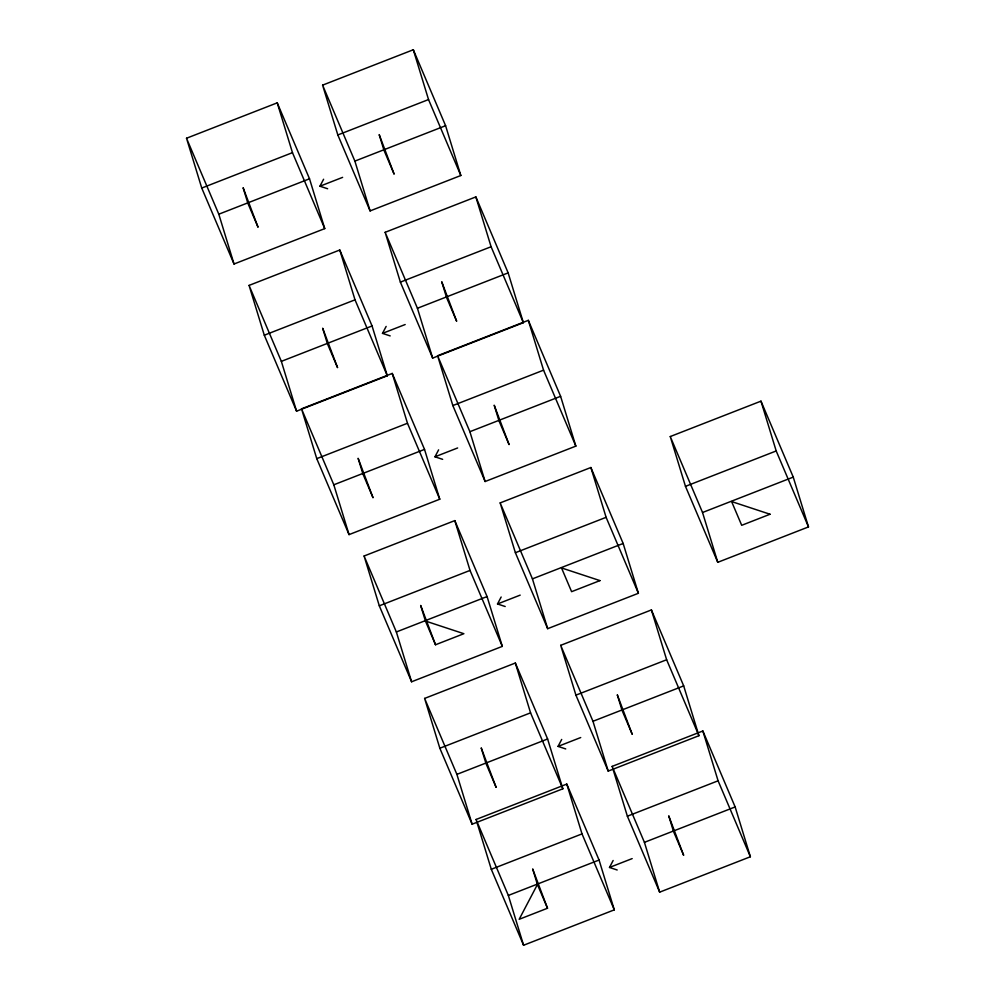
<?xml version="1.0" encoding="UTF-8"?>
<svg xmlns="http://www.w3.org/2000/svg" width="995" height="995" viewBox="0 0 995 995"><rect width="100%" height="100%" fill="white"/><g stroke="black" fill="none" stroke-linecap="round" stroke-linejoin="round"><path stroke-width="1.49" d="M327.629 188.751L319.942 186.214L323.599 179.249M390.189 335.912L382.49 333.375L386.147 326.422M442.651 459.342L434.964 456.804L438.608 449.852M505.199 606.515L497.512 603.977L501.157 597.012M565.732 748.936L558.046 746.399L561.69 739.434M537.424 884.505L519.166 919.305L547.511 908.236L532.661 868.946L537.424 884.505L547.511 908.236M617.186 869.991L609.5 867.453L613.144 860.488M186.513 138.243L277.232 102.846L309.52 178.801L324.743 228.614L234.024 264.011L201.749 188.055L186.513 138.243L218.8 214.199L234.024 264.011M322.591 85.147L413.311 49.75L445.598 125.706L460.822 175.518L370.103 210.915L337.827 134.959L322.591 85.147L354.879 161.103L370.103 210.915M201.749 188.055L292.468 152.658L277.232 102.846M337.827 134.959L428.534 99.562L413.311 49.75M218.8 214.199L309.52 178.801M354.879 161.103L445.598 125.706M319.942 186.214L342.628 177.359M249.061 285.403L339.78 250.006L372.068 325.962L387.304 375.787L296.585 411.184L264.297 335.215L249.061 285.403L281.349 361.359L296.585 411.184M385.14 232.308L475.859 196.91L508.146 272.879L523.37 322.691L432.663 358.088L400.376 282.132L385.14 232.308L417.427 308.263L432.663 358.088M264.297 335.215L355.016 299.831L339.78 250.006M400.376 282.132L491.095 246.735L475.859 196.91M281.349 361.359L372.068 325.962M417.427 308.263L508.146 272.879M382.49 333.375L405.176 324.532M301.522 408.833L392.241 373.436L424.529 449.392L439.765 499.216L349.046 534.613L316.758 458.645L301.522 408.833L333.81 484.789L349.046 534.613M437.601 355.737L528.32 320.34L560.608 396.308L575.844 446.121L485.125 481.518L452.837 405.562L437.601 355.737L469.889 431.693L485.125 481.518M316.758 458.645L407.477 423.261L392.241 373.436M452.837 405.562L543.556 370.165L528.32 320.34M333.81 484.789L424.529 449.392M469.889 431.693L560.608 396.308M434.964 456.804L457.638 447.961M364.083 556.006L454.802 520.609L487.077 596.565L502.313 646.377L411.594 681.774L379.306 605.818L364.083 556.006L396.358 631.962L411.594 681.774M500.162 502.91L590.868 467.513L623.156 543.469L638.392 593.281L547.673 628.678L515.385 552.722L500.162 502.91L532.437 578.866L547.673 628.678M670.257 436.544L760.976 401.147L793.251 477.103L808.487 526.915L717.768 562.312L685.48 486.356L670.257 436.544L702.532 512.5L717.768 562.312M379.306 605.818L470.026 570.421L454.802 520.609M515.385 552.722L606.104 517.325L590.868 467.513M685.48 486.356L776.199 450.959L760.976 401.147M396.358 631.962L487.077 596.565M532.437 578.866L623.156 543.469M702.532 512.5L793.251 477.103M497.512 603.977L520.186 595.122M435.524 644.76L463.869 633.703L425.437 621.029L420.674 605.457L435.524 644.76L425.437 621.029M424.616 698.415L515.335 663.031L547.611 738.986L562.847 788.799L472.127 824.196L439.84 748.24L424.616 698.415L456.892 774.371L472.127 824.196M560.695 645.332L651.402 609.935L683.689 685.891L698.925 735.703L608.206 771.1L575.918 695.144L560.695 645.332L592.97 721.288L608.206 771.1M439.84 748.24L530.559 712.843L515.335 663.031M575.918 695.144L666.638 659.747L651.402 609.935M456.892 774.371L547.611 738.986M592.97 721.288L683.689 685.891M558.046 746.399L580.719 737.544M476.07 819.482L566.789 784.085L599.065 860.041L614.301 909.853L523.581 945.25L491.294 869.294L476.07 819.482L508.346 895.438L523.581 945.25M612.149 766.386L702.856 730.989L735.143 806.945L750.379 856.757L659.66 892.154L627.372 816.198L612.149 766.386L644.424 842.342L659.66 892.154M491.294 869.294L582.013 833.897L566.789 784.085M627.372 816.198L718.091 780.801L702.856 730.989M508.346 895.438L599.065 860.041M644.424 842.342L735.143 806.945M609.5 867.453L632.173 858.598M776.199 450.959L808.487 526.915M428.534 99.562L460.822 175.518M491.095 246.735L523.37 322.691M543.556 370.165L575.844 446.121M606.104 517.325L638.392 593.281M666.638 659.747L698.925 735.703M718.091 780.801L750.379 856.757M292.468 152.658L324.743 228.614M355.016 299.831L387.304 375.787M407.477 423.261L439.765 499.216M470.026 570.421L502.313 646.377M530.559 712.843L562.847 788.799M582.013 833.897L614.301 909.853M599.948 580.607L571.603 591.677L561.516 567.934L599.948 580.607M770.043 514.241L741.698 525.31L731.611 501.567L770.043 514.241M394.032 173.914L383.946 150.17L379.194 134.611L394.032 173.914M456.593 321.074L446.494 297.343L441.743 281.772L456.593 321.074M509.054 444.504L498.968 420.773L494.204 405.201L509.054 444.504M632.136 734.086L622.049 710.355L617.286 694.784L632.136 734.086M683.59 855.153L673.503 831.41L668.739 815.838L683.59 855.153M337.516 367.528L327.43 343.797L322.678 328.226L337.516 367.528M257.966 226.997L247.867 203.266L243.116 187.694L257.966 226.997M372.976 497.599L362.889 473.856L358.125 458.297L372.976 497.599M496.057 787.182L485.97 763.451L481.207 747.879L496.057 787.182"/></g></svg>
